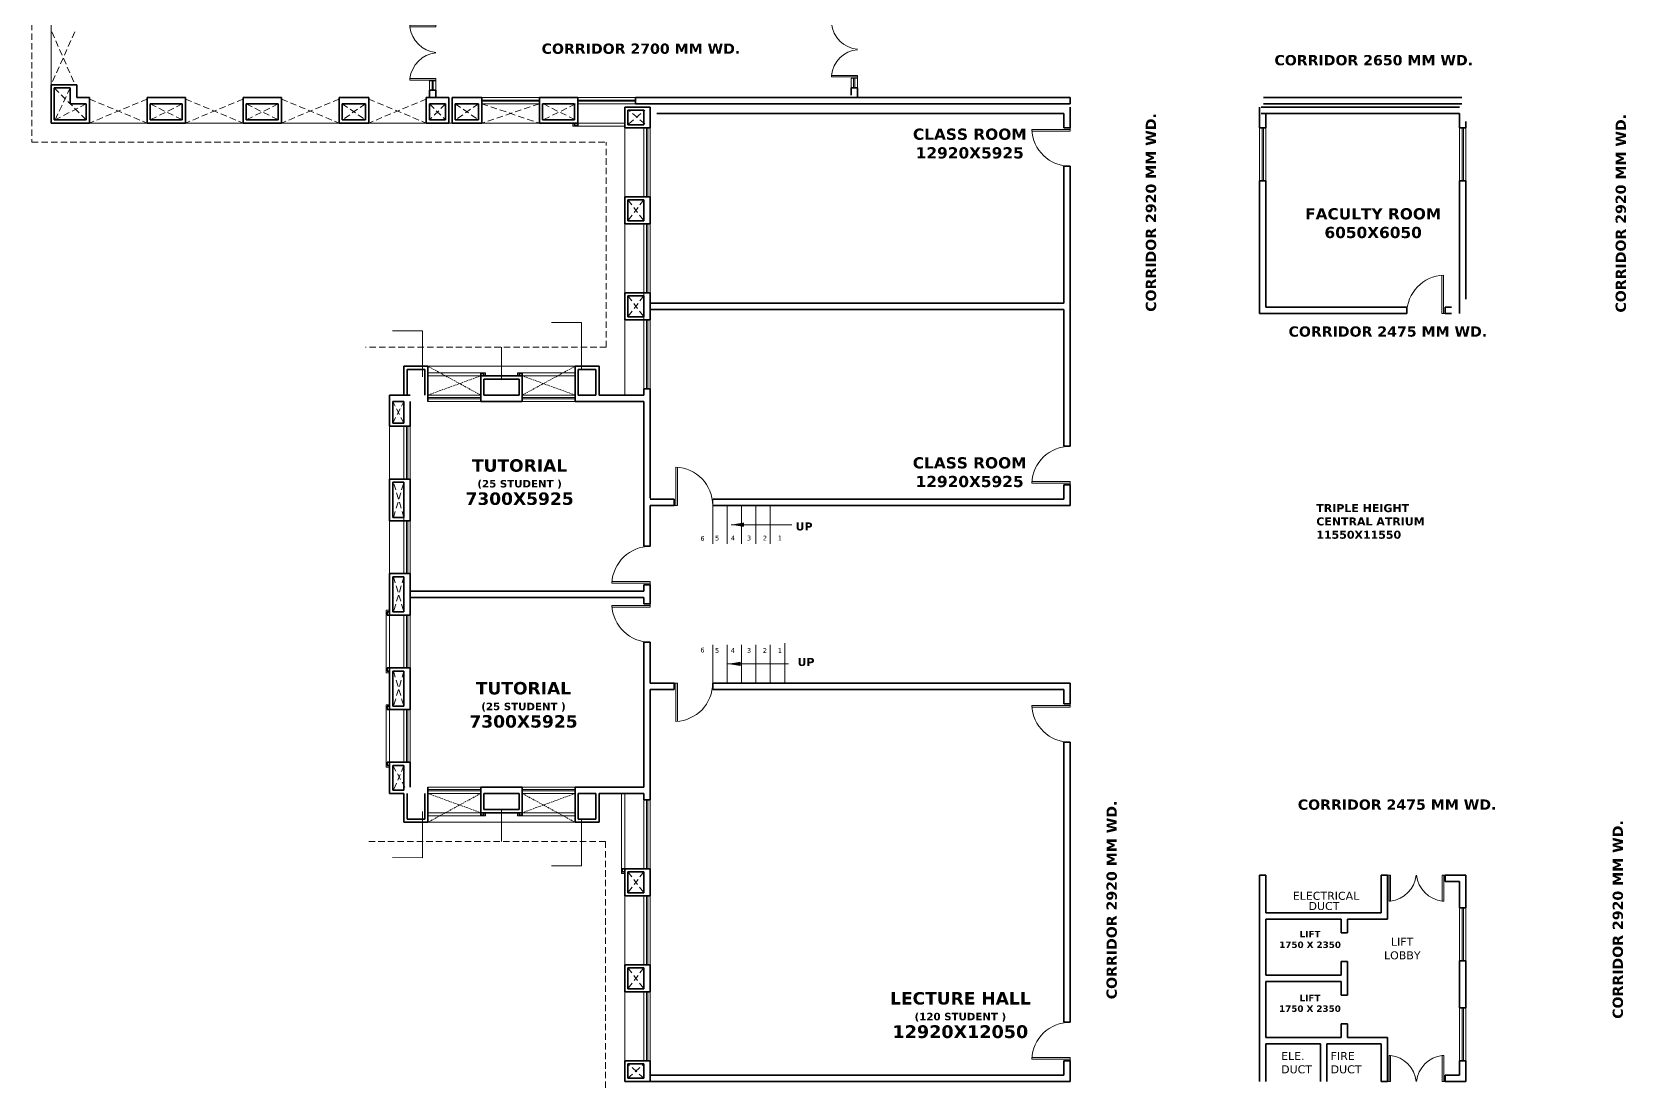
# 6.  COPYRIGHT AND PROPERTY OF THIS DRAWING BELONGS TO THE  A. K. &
# Model space of a CAD drawing. Header units: millimetres. Extents: x -907591 to 4513934, y -12317808 to 1850003.
# Drawn here: x -458014 to -408195, y -5557612 to -5524761 of the extents above; entities that cross this region are included whole.
import ezdxf

# ---------------------------------------------------------------- set-up
doc = ezdxf.new("R2010")
doc.units = ezdxf.units.MM
doc.header["$LTSCALE"] = 2
doc.header["$MEASUREMENT"] = 0
doc.linetypes.add('DASHED2', pattern=[0.375, 0.25, -0.125])
doc.layers.add('AEROW', color=7, linetype='Continuous', lineweight=15, true_color=0x0d0d0d)
doc.layers.add('DOT', color=7, linetype='DASHED2', lineweight=0, true_color=0x89067c)
for name, color, linetype, lineweight in [('DOOR', 27, 'Continuous', 5), ('DUCT', 37, 'Continuous', 35), ('glass', 5, 'Continuous', 15), ('SILL', 74, 'Continuous', 9), ('STAIR', 252, 'Continuous', 9), ('TEXT', 7, 'Continuous', 13), ('WAll', 250, 'Continuous', 35), ('WIN', 5, 'Continuous', 15)]:
    doc.layers.add(name, color=color, linetype=linetype, lineweight=lineweight)
doc.styles.add('250', font='Arial Narrow.ttf', dxfattribs={"width": 0.5, "height": 150})
doc.styles.add('INNER DIM', font='', dxfattribs={"height": 250})
doc.styles.add('style2', font='')
doc.styles.get('INNER DIM').set_extended_font_data('Arial Narrow', bold=True)
doc.styles.get('style2').set_extended_font_data('Verdana')
doc.dimstyles.new('250', dxfattribs={"dimscale": 0, "dimtxt": 150, "dimasz": 50, "dimexe": 50, "dimexo": 50, "dimgap": 50, "dimtad": 1, "dimdec": 0, "dimzin": 0, "dimdsep": 46, "dimtxsty": '250', "dimblk": 'OBLIQUE', "dimcen": 100, "dimdle": 50, "dimclrd": 256, "dimclre": 256, "dimclrt": 256, "dimadec": 0, "dimazin": 2, "dimtfac": 1, "dimtdec": 0, "dimtofl": 0, "dimtmove": 1, "dimatfit": 0, "dimfxl": 50, "dimtolj": 1, "dimtzin": 0, "dimlwd": -1, "dimlwe": -1, "dimarcsym": 1})
doc.dimstyles.new('external final', dxfattribs={"dimscale": 0, "dimtxt": 250, "dimasz": 100, "dimexe": 50, "dimexo": 50, "dimgap": 50, "dimtad": 0, "dimdec": 0, "dimzin": 0, "dimdsep": 46, "dimtxsty": 'INNER DIM', "dimblk": 'ARCHTICK', "dimcen": 100, "dimdle": 50, "dimclrd": 256, "dimclre": 256, "dimclrt": 256, "dimadec": 0, "dimazin": 0, "dimtfac": 1, "dimtdec": 0, "dimtix": 1, "dimtmove": 1, "dimatfit": 3, "dimfxl": 50, "dimfxlon": 1, "dimtolj": 1, "dimtzin": 0, "dimlwd": -1, "dimlwe": -1, "dimarcsym": 1})

# ---------------------------------------------------------------- blocks, each defined once
blk = doc.blocks.new('A$C378B1DF0')
at = {"layer": 'DOOR', "ltscale": 0.1}
for p, q in [((1100, 0), (1100, 1196)), ((1150, 0), (1150, 1199)), ((1200, 0), (1100, 0))]:
    blk.add_line(p, q, dxfattribs=at)
blk.add_arc((1200, 0), 1200, 92.388, 180, dxfattribs=at)
blk = doc.blocks.new('_Oblique')
at = {"color": 0, "linetype": 'ByBlock', "lineweight": -2}
blk.add_line((-0.5, -0.5), (0.5, 0.5), dxfattribs=at)
blk = doc.blocks.new('1000 DOOR R')
at = {"layer": 'DOOR', "color": 252, "ltscale": 200}
for p, q in [((-900, -900), (0, -900)), ((-900, -900), (-900, -950)), ((-900, -950), (0, -950)), ((0, -1000), (0, -900))]:
    blk.add_line(p, q, dxfattribs=at)
blk.add_arc((96, -1003), 1001, 95.4612, 174.0988, dxfattribs=at)
blk = doc.blocks.new('A$C44E84F5B')
at = {"layer": 'SILL', "ltscale": 0.1, "extrusion": (0, 0, -1), "xscale": -0.8999999999990947, "yscale": 0.8999999999990947, "zscale": -0.900000000403865, "rotation": 180}
blk.add_blockref('1000 DOOR R', (0, 900), dxfattribs=at)
at = {"layer": 'SILL', "ltscale": 0.1, "extrusion": (0, 0, -1), "xscale": 0.8999999999990947, "yscale": 0.8999999999990947, "zscale": -0.900000000403865}
blk.add_blockref('1000 DOOR R', (0, 900), dxfattribs=at)
blk = doc.blocks.new('_ArchTick')
at = {"color": 0, "linetype": 'ByBlock', "const_width": 0.15}
blk.add_lwpolyline([(-0.5, -0.5), (0.5, 0.5)], dxfattribs=at)

msp = doc.modelspace()

# ---------------------------------------------------------------- linework, layer by layer
at = {"layer": 'DOT', "ltscale": 400}
for p, q in [((-458014, -5513409), (-458014, -5528211)), ((-456670, -5524761), (-457414, -5526411)), ((-457389, -5524761), (-456664, -5526411)), ((-457314, -5526511), (-456314, -5527511)), ((-456814, -5526511), (-457289, -5527511)), ((-454414, -5526861), (-456214, -5527611)), ((-456214, -5526861), (-454414, -5527611)), ((-451414, -5526861), (-453214, -5527611)), ((-453214, -5526861), (-451414, -5527611)), ((-448414, -5526861), (-450214, -5527611)), ((-450214, -5526861), (-448414, -5527611)), ((-445689, -5526861), (-447489, -5527611)), ((-447489, -5526861), (-445689, -5527611)), ((-456314, -5527011), (-457289, -5527511)), ((-454314, -5527011), (-453314, -5527511)), ((-453314, -5527011), (-454314, -5527511)), ((-451314, -5527011), (-450314, -5527511)), ((-450314, -5527011), (-451314, -5527511)), ((-448314, -5527011), (-447589, -5527511)), ((-447589, -5527011), (-448314, -5527511)), ((-445589, -5527011), (-445089, -5527511)), ((-445089, -5527011), (-445589, -5527511)), ((-444783, -5527011), (-444056, -5527511)), ((-444056, -5527011), (-444783, -5527511)), ((-442156, -5527011), (-443956, -5527611)), ((-443956, -5527011), (-442156, -5527611)), ((-441031, -5527011), (-442031, -5527511)), ((-442031, -5527011), (-441031, -5527511)), ((-439364, -5527636), (-438864, -5527211)), ((-438864, -5527636), (-439364, -5527211)), ((-458014, -5528211), (-440064, -5528211)), ((-440064, -5534611), (-440064, -5528211)), ((-438889, -5530011), (-439389, -5530661)), ((-439389, -5530011), (-438889, -5530661)), ((-438889, -5533011), (-439389, -5533661)), ((-439389, -5533011), (-438889, -5533661)), ((-440064, -5534611), (-447589, -5534611)), ((-446739, -5536986), (-446389, -5536311)), ((-446389, -5536986), (-446739, -5536311)), ((-446714, -5539936), (-446389, -5538836)), ((-446389, -5539936), (-446714, -5538836)), ((-446389, -5538936), (-446389, -5540136)), ((-446714, -5541786), (-446389, -5542886)), ((-446389, -5541786), (-446714, -5542886)), ((-446714, -5544736), (-446389, -5545836)), ((-446389, -5544736), (-446714, -5545836)), ((-446739, -5547686), (-446364, -5548361)), ((-446389, -5547686), (-446714, -5548461)), ((-440089, -5550061), (-447589, -5550061)), ((-440089, -5550061), (-440089, -5563011)), ((-439389, -5551011), (-438889, -5551661)), ((-438889, -5551011), (-439389, -5551661)), ((-439389, -5554011), (-438889, -5554661)), ((-438889, -5554011), (-439389, -5554661)), ((-438889, -5557461), (-439389, -5557011)), ((-439389, -5557461), (-438889, -5557011))]:
    msp.add_line(p, q, dxfattribs=at)
at = {"layer": 'DOT', "linetype": 'Continuous', "ltscale": 400}
for p, q in [((-457414, -5527611), (-439489, -5527611)), ((-439489, -5527761), (-439489, -5536111)), ((-441038, -5535211), (-445638, -5535211)), ((-441038, -5535511), (-445638, -5535511)), ((-439489, -5548561), (-439489, -5550911)), ((-441038, -5549161), (-445638, -5549161)), ((-441038, -5549461), (-445638, -5549461)), ((-439489, -5551761), (-439489, -5553911)), ((-439489, -5554761), (-439489, -5556911))]:
    msp.add_line(p, q, dxfattribs=at)
at = {"layer": 'DOT', "ltscale": 100}
for p, q in [((-443988, -5536111), (-445638, -5535211)), ((-442688, -5536111), (-441038, -5535211)), ((-445638, -5536111), (-443988, -5535511)), ((-441038, -5536111), (-442688, -5535511)), ((-443988, -5548561), (-445638, -5549461)), ((-445638, -5548561), (-443988, -5549161)), ((-441038, -5548561), (-442688, -5549161)), ((-442688, -5548561), (-441038, -5549461))]:
    msp.add_line(p, q, dxfattribs=at)
at = {"layer": 'DUCT', "ltscale": 100}
for p, q in [((-456614, -5526411), (-457414, -5526411)), ((-457414, -5527611), (-457414, -5526411)), ((-456814, -5526511), (-457314, -5526511)), ((-457314, -5526511), (-457314, -5527511)), ((-456814, -5526511), (-456814, -5527011)), ((-456614, -5526811), (-456614, -5526411)), ((-456614, -5526811), (-456214, -5526811)), ((-456214, -5526811), (-456614, -5526811)), ((-456214, -5527611), (-456214, -5526811)), ((-453214, -5526811), (-454414, -5526811)), ((-454414, -5526811), (-454414, -5527611)), ((-453214, -5526811), (-453214, -5527611)), ((-451414, -5526811), (-451414, -5527611)), ((-451394, -5526811), (-451414, -5526811)), ((-450214, -5526811), (-451394, -5526811)), ((-450214, -5526811), (-450214, -5527611)), ((-447489, -5526811), (-448414, -5526811)), ((-448414, -5526811), (-448414, -5527611)), ((-447489, -5526811), (-447489, -5527611)), ((-445689, -5526811), (-445689, -5527611)), ((-444989, -5526811), (-445689, -5526811)), ((-445689, -5526811), (-445689, -5527011)), ((-444989, -5526811), (-444989, -5527611)), ((-444214, -5526811), (-444881, -5526811)), ((-444881, -5526811), (-444881, -5527611)), ((-444814, -5526811), (-443956, -5526811)), ((-443956, -5526811), (-443956, -5527611)), ((-442156, -5526811), (-440956, -5526811)), ((-442156, -5527611), (-442156, -5526811)), ((-440956, -5526811), (-440956, -5527611)), ((-439156, -5526811), (-439156, -5527011)), ((-439156, -5526811), (-438678, -5526811)), ((-456814, -5527011), (-456314, -5527011)), ((-456314, -5527011), (-456314, -5527511)), ((-453314, -5527011), (-454314, -5527011)), ((-454314, -5527011), (-454314, -5527511)), ((-453314, -5527011), (-453314, -5527511)), ((-450314, -5527011), (-451314, -5527011)), ((-451314, -5527011), (-451314, -5527511)), ((-450314, -5527011), (-450314, -5527511)), ((-447589, -5527011), (-448314, -5527011)), ((-448314, -5527011), (-448314, -5527511)), ((-447589, -5527011), (-447589, -5527511)), ((-445589, -5527011), (-445589, -5527511)), ((-445589, -5527011), (-445089, -5527011)), ((-445089, -5527511), (-445089, -5527011)), ((-444056, -5527011), (-444783, -5527011)), ((-444783, -5527511), (-444783, -5527011)), ((-444056, -5527011), (-444056, -5527511)), ((-441056, -5527011), (-442056, -5527011)), ((-442056, -5527011), (-442056, -5527511)), ((-441056, -5527011), (-441056, -5527511)), ((-439489, -5527111), (-439489, -5527761)), ((-438689, -5527111), (-439489, -5527111)), ((-439389, -5527211), (-439389, -5527661)), ((-438889, -5527211), (-439389, -5527211)), ((-439156, -5527011), (-438678, -5527011)), ((-438889, -5527211), (-438889, -5527661)), ((-438689, -5527761), (-438689, -5527111)), ((-456214, -5527611), (-457414, -5527611)), ((-456214, -5527611), (-457414, -5527611)), ((-456314, -5527511), (-457314, -5527511)), ((-453214, -5527611), (-454414, -5527611)), ((-453314, -5527511), (-454314, -5527511)), ((-450214, -5527611), (-451414, -5527611)), ((-450314, -5527511), (-451314, -5527511)), ((-447489, -5527611), (-448414, -5527611)), ((-447589, -5527511), (-448314, -5527511)), ((-444989, -5527611), (-445689, -5527611)), ((-445089, -5527511), (-445589, -5527511)), ((-443956, -5527611), (-444881, -5527611)), ((-444783, -5527511), (-444056, -5527511)), ((-440956, -5527611), (-442156, -5527611)), ((-441056, -5527511), (-442056, -5527511)), ((-441057, -5527686), (-441057, -5527611)), ((-440957, -5527686), (-441057, -5527686)), ((-440957, -5527611), (-440957, -5527686)), ((-439489, -5527761), (-438689, -5527761)), ((-438889, -5527661), (-439389, -5527661)), ((-439489, -5530761), (-439489, -5529911)), ((-438889, -5529911), (-439489, -5529911)), ((-439389, -5530661), (-439389, -5530011)), ((-438889, -5530011), (-439389, -5530011)), ((-438689, -5529911), (-438889, -5529911)), ((-438889, -5530661), (-438889, -5530011)), ((-438689, -5530761), (-438689, -5529911)), ((-438689, -5530761), (-439489, -5530761)), ((-438889, -5530661), (-439389, -5530661)), ((-438689, -5530761), (-438889, -5530761)), ((-439489, -5532911), (-439489, -5533761)), ((-438689, -5532911), (-439489, -5532911)), ((-439389, -5533011), (-439389, -5533661)), ((-438889, -5533011), (-439389, -5533011)), ((-438689, -5532911), (-438889, -5532911)), ((-438889, -5533011), (-438889, -5533661)), ((-438689, -5533761), (-438689, -5532911)), ((-438889, -5533761), (-439489, -5533761)), ((-438889, -5533661), (-439389, -5533661)), ((-438689, -5533761), (-438889, -5533761)), ((-446388, -5536111), (-446388, -5535211)), ((-445638, -5535211), (-446388, -5535211)), ((-446288, -5536111), (-446288, -5535311)), ((-445738, -5535311), (-446288, -5535311)), ((-445738, -5536111), (-445738, -5535311)), ((-445638, -5535211), (-445638, -5536311)), ((-440288, -5535211), (-441038, -5535211)), ((-441038, -5536111), (-441038, -5535211)), ((-440388, -5535311), (-440938, -5535311)), ((-440938, -5536111), (-440938, -5535311)), ((-440388, -5536111), (-440388, -5535311)), ((-440288, -5535211), (-440288, -5536111)), ((-443888, -5535436), (-443988, -5535436)), ((-443988, -5535436), (-443988, -5535511)), ((-443888, -5535511), (-443888, -5535436)), ((-442788, -5535511), (-442788, -5535436)), ((-442788, -5535436), (-442688, -5535436)), ((-442688, -5535436), (-442688, -5535511)), ((-446839, -5536111), (-446189, -5536111)), ((-446839, -5536111), (-446839, -5537086)), ((-446739, -5536311), (-446389, -5536311)), ((-446739, -5536311), (-446739, -5536986)), ((-446389, -5536311), (-446389, -5536986)), ((-446189, -5536311), (-446189, -5537086)), ((-446189, -5536311), (-446189, -5537061)), ((-443988, -5536311), (-443988, -5536111)), ((-442688, -5536311), (-443988, -5536311)), ((-442788, -5536111), (-443888, -5536111)), ((-442688, -5536311), (-442688, -5536111)), ((-441038, -5536311), (-441038, -5536111)), ((-438889, -5536311), (-441038, -5536311)), ((-440388, -5536111), (-440938, -5536111)), ((-440388, -5536111), (-440938, -5536111)), ((-438689, -5535911), (-438889, -5535911)), ((-438889, -5535911), (-438889, -5536111)), ((-438689, -5535911), (-438889, -5535911)), ((-438689, -5535911), (-438689, -5536311)), ((-446839, -5537086), (-446189, -5537086)), ((-446739, -5536986), (-446389, -5536986)), ((-446839, -5540036), (-446839, -5538736)), ((-446839, -5538736), (-446389, -5538736)), ((-446389, -5538836), (-446739, -5538836)), ((-446739, -5538836), (-446739, -5539936)), ((-446389, -5538736), (-446189, -5538736)), ((-446389, -5539936), (-446389, -5538836)), ((-446189, -5540036), (-446189, -5538736)), ((-446389, -5540036), (-446839, -5540036)), ((-446739, -5539936), (-446389, -5539936)), ((-446389, -5540036), (-446189, -5540036)), ((-446839, -5542986), (-446839, -5541686)), ((-446839, -5541686), (-446389, -5541686)), ((-446389, -5541786), (-446739, -5541786)), ((-446739, -5541786), (-446739, -5542886)), ((-446389, -5541686), (-446189, -5541686)), ((-446389, -5542886), (-446389, -5541786)), ((-446189, -5542986), (-446189, -5541686)), ((-446915, -5542986), (-446915, -5542886)), ((-446915, -5542886), (-446840, -5542886)), ((-446840, -5542986), (-446915, -5542986)), ((-446389, -5542986), (-446839, -5542986)), ((-446739, -5542886), (-446389, -5542886)), ((-446389, -5542986), (-446189, -5542986)), ((-446915, -5544736), (-446915, -5544636)), ((-446915, -5544636), (-446840, -5544636)), ((-446840, -5544736), (-446915, -5544736)), ((-446839, -5545936), (-446839, -5544636)), ((-446839, -5544636), (-446389, -5544636)), ((-446389, -5544736), (-446739, -5544736)), ((-446739, -5544736), (-446739, -5545836)), ((-446389, -5544636), (-446189, -5544636)), ((-446389, -5544736), (-446389, -5545836)), ((-446189, -5544636), (-446189, -5545936)), ((-446915, -5545936), (-446915, -5545836)), ((-446915, -5545836), (-446840, -5545836)), ((-446840, -5545936), (-446915, -5545936)), ((-446389, -5545936), (-446839, -5545936)), ((-446739, -5545836), (-446389, -5545836)), ((-446389, -5545936), (-446189, -5545936)), ((-446915, -5547686), (-446915, -5547586)), ((-446915, -5547586), (-446840, -5547586)), ((-446840, -5547686), (-446915, -5547686)), ((-446189, -5547586), (-446839, -5547586)), ((-446839, -5547586), (-446839, -5548561)), ((-446389, -5547686), (-446739, -5547686)), ((-446739, -5547686), (-446739, -5548461)), ((-446389, -5547686), (-446389, -5548461)), ((-446189, -5547586), (-446189, -5548361)), ((-446189, -5547611), (-446189, -5548361)), ((-446839, -5548561), (-446389, -5548561)), ((-446389, -5548461), (-446739, -5548461)), ((-446388, -5548561), (-446388, -5549461)), ((-446288, -5548561), (-446288, -5549361)), ((-445738, -5548561), (-445738, -5549361)), ((-445638, -5549461), (-445638, -5548361)), ((-442688, -5548361), (-443988, -5548361)), ((-443988, -5548361), (-443988, -5548561)), ((-442788, -5548561), (-443888, -5548561)), ((-442688, -5548361), (-442688, -5548561)), ((-441038, -5548361), (-441038, -5548561)), ((-438889, -5548366), (-441038, -5548366)), ((-441038, -5548561), (-441038, -5549461)), ((-440388, -5548561), (-440938, -5548561)), ((-440388, -5548561), (-440938, -5548561)), ((-440938, -5548561), (-440938, -5549361)), ((-440388, -5548561), (-440388, -5549361)), ((-440288, -5549461), (-440288, -5548561)), ((-438889, -5548761), (-438889, -5548561)), ((-438689, -5548761), (-438889, -5548761)), ((-438689, -5548761), (-438689, -5548361)), ((-443988, -5549236), (-443988, -5549161)), ((-443888, -5549236), (-443988, -5549236)), ((-443888, -5549161), (-443888, -5549236)), ((-442788, -5549161), (-442788, -5549236)), ((-442788, -5549236), (-442688, -5549236)), ((-442688, -5549236), (-442688, -5549161)), ((-445638, -5549461), (-446388, -5549461)), ((-445738, -5549361), (-446288, -5549361)), ((-440288, -5549461), (-441038, -5549461)), ((-440388, -5549361), (-440938, -5549361)), ((-439489, -5550911), (-439564, -5550911)), ((-439564, -5550911), (-439564, -5551011)), ((-439564, -5551011), (-439489, -5551011)), ((-439489, -5551761), (-439489, -5550911)), ((-438889, -5550911), (-439489, -5550911)), ((-439389, -5551661), (-439389, -5551011)), ((-438889, -5551011), (-439389, -5551011)), ((-438689, -5550911), (-438889, -5550911)), ((-438889, -5551661), (-438889, -5551011)), ((-438689, -5550911), (-438689, -5551761)), ((-438689, -5551761), (-439489, -5551761)), ((-438889, -5551661), (-439389, -5551661)), ((-438689, -5551761), (-438889, -5551761)), ((-439489, -5553911), (-439489, -5554761)), ((-438689, -5553911), (-439489, -5553911)), ((-439389, -5554011), (-439389, -5554661)), ((-438889, -5554011), (-439389, -5554011)), ((-438689, -5553911), (-438889, -5553911)), ((-438889, -5554011), (-438889, -5554661)), ((-438689, -5553911), (-438689, -5554761)), ((-438889, -5554761), (-439489, -5554761)), ((-438889, -5554661), (-439389, -5554661)), ((-438689, -5554761), (-438889, -5554761)), ((-439489, -5557561), (-439489, -5556911)), ((-439489, -5556911), (-438689, -5556911)), ((-439389, -5557461), (-439389, -5557011)), ((-438889, -5557011), (-439389, -5557011)), ((-438889, -5557461), (-438889, -5557011)), ((-438689, -5556911), (-438689, -5557561)), ((-438689, -5557361), (-438689, -5556961)), ((-438689, -5557561), (-439489, -5557561)), ((-438889, -5557461), (-439389, -5557461))]:
    msp.add_line(p, q, dxfattribs=at)
at = {"layer": 'glass', "ltscale": 100}
for p, q in [((-445509, -5526286), (-445509, -5526586)), ((-445469, -5526286), (-445469, -5526586)), ((-432335, -5526211), (-432335, -5526511)), ((-432295, -5526211), (-432295, -5526511)), ((-443956, -5526891), (-442156, -5526891)), ((-443956, -5526931), (-442156, -5526931)), ((-440956, -5526891), (-439156, -5526891)), ((-440956, -5526931), (-439156, -5526931)), ((-438809, -5529911), (-438809, -5527761)), ((-438769, -5529911), (-438769, -5527761)), ((-419569, -5529411), (-419569, -5527761)), ((-419529, -5529411), (-419529, -5527761)), ((-413319, -5529411), (-413319, -5527761)), ((-413279, -5529411), (-413279, -5527761)), ((-438809, -5532911), (-438809, -5530761)), ((-438769, -5532911), (-438769, -5530761)), ((-438809, -5533761), (-438809, -5535911)), ((-438769, -5533761), (-438769, -5535911)), ((-445638, -5536191), (-443988, -5536191)), ((-445638, -5536231), (-443988, -5536231)), ((-442688, -5536191), (-441038, -5536191)), ((-442688, -5536231), (-441038, -5536231)), ((-446309, -5540036), (-446309, -5541686)), ((-446269, -5540036), (-446269, -5541686)), ((-446309, -5542986), (-446309, -5544636)), ((-446269, -5542986), (-446269, -5544636)), ((-445638, -5548441), (-443988, -5548441)), ((-445638, -5548481), (-443988, -5548481)), ((-442688, -5548441), (-441038, -5548441)), ((-442688, -5548481), (-441038, -5548481)), ((-438809, -5550911), (-438809, -5548761)), ((-438769, -5550911), (-438769, -5548761)), ((-438809, -5551761), (-438809, -5553911)), ((-438769, -5551761), (-438769, -5553911)), ((-413319, -5552136), (-413319, -5553786)), ((-413279, -5552136), (-413279, -5553786)), ((-438809, -5556911), (-438809, -5554761)), ((-438769, -5556911), (-438769, -5554761)), ((-413319, -5555261), (-413319, -5556911)), ((-413279, -5555261), (-413279, -5556911))]:
    msp.add_line(p, q, dxfattribs=at)
at = {"layer": 'SILL', "ltscale": 100}
for p, q in [((-457414, -5515136), (-457414, -5526411)), ((-445589, -5526286), (-445589, -5526586)), ((-445389, -5526286), (-445589, -5526286)), ((-445389, -5526286), (-445389, -5526586)), ((-432215, -5526211), (-432415, -5526211)), ((-432415, -5526511), (-432415, -5526211)), ((-432215, -5526211), (-432215, -5526511)), ((-443956, -5526811), (-442156, -5526811)), ((-440956, -5526811), (-439156, -5526811)), ((-443956, -5527011), (-442156, -5527011)), ((-440956, -5527011), (-439156, -5527011)), ((-441107, -5527711), (-441107, -5527611)), ((-441107, -5527711), (-439490, -5527711)), ((-438889, -5529911), (-438889, -5527761)), ((-438689, -5529911), (-438689, -5527761)), ((-419649, -5529411), (-419649, -5527761)), ((-419449, -5529411), (-419449, -5527761)), ((-413399, -5529411), (-413399, -5527761)), ((-413199, -5529411), (-413199, -5527761)), ((-438889, -5533111), (-438889, -5530761)), ((-438889, -5532911), (-438889, -5530761)), ((-438689, -5532811), (-438689, -5530661)), ((-438689, -5533111), (-438689, -5530761)), ((-438889, -5533561), (-438889, -5535911)), ((-438889, -5533761), (-438889, -5535911)), ((-438689, -5533561), (-438689, -5535911)), ((-438689, -5533861), (-438689, -5535911)), ((-445638, -5535411), (-443838, -5535411)), ((-443838, -5535411), (-443838, -5535511)), ((-441038, -5535411), (-442838, -5535411)), ((-442838, -5535411), (-442838, -5535511)), ((-443988, -5536111), (-445638, -5536111)), ((-445638, -5536311), (-443988, -5536311)), ((-441038, -5536111), (-442688, -5536111)), ((-442688, -5536311), (-441038, -5536311)), ((-446839, -5537086), (-446839, -5538736)), ((-446389, -5537086), (-446389, -5538736)), ((-446189, -5537086), (-446189, -5538736)), ((-446839, -5540036), (-446839, -5541686)), ((-446389, -5541686), (-446389, -5540036)), ((-446189, -5541686), (-446189, -5540036)), ((-446940, -5542836), (-446940, -5544786)), ((-446940, -5542836), (-446840, -5542836)), ((-446839, -5542986), (-446839, -5544636)), ((-446839, -5544636), (-446839, -5542986)), ((-446389, -5544636), (-446389, -5542986)), ((-446189, -5544636), (-446189, -5542986)), ((-446940, -5544786), (-446840, -5544786)), ((-446940, -5545786), (-446940, -5547736)), ((-446940, -5545786), (-446840, -5545786)), ((-446840, -5547586), (-446840, -5545936)), ((-446839, -5545936), (-446839, -5547586)), ((-446389, -5547586), (-446389, -5545936)), ((-446189, -5547586), (-446189, -5545936)), ((-446940, -5547736), (-446840, -5547736)), ((-445638, -5548361), (-443988, -5548361)), ((-443988, -5548561), (-445638, -5548561)), ((-442688, -5548361), (-441038, -5548361)), ((-441038, -5548561), (-442688, -5548561)), ((-439589, -5551061), (-439589, -5548561)), ((-438889, -5550911), (-438889, -5548761)), ((-438689, -5550911), (-438689, -5548761)), ((-445638, -5549261), (-443838, -5549261)), ((-443838, -5549261), (-443838, -5549161)), ((-442838, -5549261), (-442838, -5549161)), ((-441038, -5549261), (-442838, -5549261)), ((-439589, -5551061), (-439489, -5551061)), ((-438889, -5551761), (-438889, -5553911)), ((-438889, -5551761), (-438889, -5553911)), ((-438689, -5551561), (-438689, -5553911)), ((-438689, -5551861), (-438689, -5554011)), ((-413399, -5553786), (-413399, -5552136)), ((-413199, -5552136), (-413199, -5553786)), ((-438889, -5556911), (-438889, -5554761)), ((-438689, -5556911), (-438689, -5554761)), ((-413399, -5556911), (-413399, -5555261)), ((-413199, -5555261), (-413199, -5556911))]:
    msp.add_line(p, q, dxfattribs=at)
at = {"layer": 'STAIR', "ltscale": 100}
for p, q in [((-436739, -5540761), (-436739, -5539361)), ((-436289, -5539561), (-436289, -5540761)), ((-435839, -5539561), (-435839, -5540761)), ((-435389, -5539561), (-435389, -5540761)), ((-434939, -5539561), (-434939, -5540761)), ((-436739, -5545111), (-436739, -5543911)), ((-436289, -5545111), (-436289, -5543911)), ((-435839, -5545111), (-435839, -5543911)), ((-435389, -5545111), (-435389, -5543911)), ((-434939, -5545111), (-434939, -5543911)), ((-434489, -5545111), (-434489, -5543861))]:
    msp.add_line(p, q, dxfattribs=at)
at = {"layer": 'WAll', "ltscale": 100}
for p, q in [((-445389, -5526586), (-445589, -5526586)), ((-445589, -5526586), (-445589, -5526811)), ((-445389, -5526586), (-445389, -5526811)), ((-438814, -5526811), (-432214, -5526811)), ((-432214, -5526811), (-438639, -5526811)), ((-432215, -5526511), (-432415, -5526511)), ((-432415, -5526734), (-432415, -5526511)), ((-432215, -5526811), (-432215, -5526511)), ((-432215, -5526811), (-425569, -5526811)), ((-425569, -5527011), (-425569, -5526811)), ((-419524, -5526811), (-413324, -5526811)), ((-425569, -5527011), (-438814, -5527011)), ((-425769, -5527311), (-438489, -5527311)), ((-425769, -5527311), (-425769, -5527761)), ((-425569, -5527111), (-425569, -5527761)), ((-419649, -5527761), (-419649, -5527111)), ((-419600, -5527111), (-413400, -5527111)), ((-419600, -5527311), (-413400, -5527311)), ((-419524, -5527011), (-413324, -5527011)), ((-419449, -5527761), (-419449, -5527311)), ((-413399, -5527761), (-413399, -5527311)), ((-425569, -5527761), (-425769, -5527761)), ((-419649, -5527761), (-419449, -5527761)), ((-413199, -5527761), (-413399, -5527761)), ((-413199, -5527761), (-413199, -5527561)), ((-425769, -5528961), (-425769, -5533236)), ((-425569, -5528961), (-425769, -5528961)), ((-425569, -5528961), (-425569, -5537711)), ((-419649, -5533561), (-419649, -5529411)), ((-419649, -5529411), (-419449, -5529411)), ((-419449, -5533361), (-419449, -5529411)), ((-413399, -5533561), (-413399, -5529411)), ((-413199, -5529411), (-413399, -5529411)), ((-413199, -5529411), (-413199, -5533111)), ((-425769, -5533236), (-438689, -5533236)), ((-425769, -5533436), (-438689, -5533436)), ((-425769, -5533436), (-425769, -5537711)), ((-415049, -5533561), (-419649, -5533561)), ((-419324, -5533561), (-419524, -5533561)), ((-415049, -5533361), (-419449, -5533361)), ((-415049, -5533561), (-415049, -5533361)), ((-413849, -5533561), (-413849, -5533361)), ((-413649, -5533361), (-413849, -5533361)), ((-413649, -5533561), (-413849, -5533561)), ((-443988, -5536111), (-443988, -5535511)), ((-443988, -5535511), (-442688, -5535511)), ((-443888, -5536111), (-443888, -5535611)), ((-443888, -5535611), (-442788, -5535611)), ((-442788, -5536111), (-442788, -5535611)), ((-442688, -5536111), (-442688, -5535511)), ((-438889, -5536111), (-440288, -5536111)), ((-438889, -5536311), (-438889, -5540836)), ((-438689, -5539336), (-438689, -5536311)), ((-425569, -5537711), (-425769, -5537711)), ((-425769, -5538911), (-425769, -5539361)), ((-425569, -5538911), (-425769, -5538911)), ((-425569, -5538911), (-425569, -5539561)), ((-437939, -5539361), (-438689, -5539361)), ((-438689, -5539561), (-438689, -5540836)), ((-437939, -5539561), (-438689, -5539561)), ((-437939, -5539561), (-437939, -5539361)), ((-425769, -5539361), (-436739, -5539361)), ((-425569, -5539561), (-436739, -5539561)), ((-438689, -5540836), (-438889, -5540836)), ((-438889, -5542236), (-446189, -5542236)), ((-438889, -5542036), (-438889, -5542236)), ((-438689, -5542036), (-438889, -5542036)), ((-438689, -5542036), (-438689, -5542636)), ((-438889, -5542436), (-446189, -5542436)), ((-438889, -5542436), (-438889, -5542636)), ((-438689, -5542636), (-438889, -5542636)), ((-438889, -5543836), (-438889, -5548366)), ((-438689, -5543836), (-438889, -5543836)), ((-438689, -5543836), (-438689, -5545111)), ((-437939, -5545111), (-438689, -5545111)), ((-437939, -5545311), (-438689, -5545311)), ((-438689, -5545311), (-438689, -5548361)), ((-437939, -5545111), (-437939, -5545311)), ((-425569, -5545111), (-436739, -5545111)), ((-436739, -5545311), (-436739, -5545111)), ((-425769, -5545311), (-436739, -5545311)), ((-425769, -5545761), (-425769, -5545311)), ((-425569, -5545761), (-425569, -5545111)), ((-425569, -5545761), (-425769, -5545761)), ((-425769, -5555711), (-425769, -5546961)), ((-425569, -5546961), (-425769, -5546961)), ((-425569, -5555711), (-425569, -5546961)), ((-443988, -5548561), (-443988, -5549161)), ((-443888, -5548561), (-443888, -5549061)), ((-442788, -5548561), (-442788, -5549061)), ((-442688, -5548561), (-442688, -5549161)), ((-438889, -5548561), (-440288, -5548561)), ((-443988, -5549161), (-442688, -5549161)), ((-443888, -5549061), (-442788, -5549061)), ((-419649, -5551111), (-419524, -5551111)), ((-419649, -5551111), (-419649, -5557561)), ((-419449, -5551111), (-419524, -5551111)), ((-419449, -5551111), (-419449, -5552286)), ((-415849, -5551111), (-415849, -5552286)), ((-415849, -5551111), (-415649, -5551111)), ((-415649, -5551111), (-415649, -5552486)), ((-413199, -5551111), (-413849, -5551111)), ((-413849, -5551111), (-413849, -5551311)), ((-413199, -5551111), (-413199, -5552136)), ((-413849, -5551311), (-413399, -5551311)), ((-413399, -5552136), (-413399, -5551311)), ((-419449, -5552286), (-415849, -5552286)), ((-413199, -5552136), (-413399, -5552136)), ((-419449, -5552486), (-419449, -5554236)), ((-419449, -5552486), (-417099, -5552486)), ((-417099, -5552911), (-417099, -5552486)), ((-416899, -5552486), (-415649, -5552486)), ((-416899, -5552911), (-416899, -5552486)), ((-417099, -5552911), (-416899, -5552911)), ((-419449, -5554236), (-417099, -5554236)), ((-417099, -5554236), (-417099, -5553811)), ((-417099, -5553811), (-416899, -5553811)), ((-416899, -5554861), (-416899, -5553811)), ((-413399, -5555261), (-413399, -5553786)), ((-413399, -5553786), (-413199, -5553786)), ((-413199, -5553786), (-413199, -5555261)), ((-419449, -5554436), (-419449, -5556186)), ((-419449, -5554436), (-417099, -5554436)), ((-417099, -5554861), (-417099, -5554436)), ((-417099, -5554861), (-416899, -5554861)), ((-413199, -5555261), (-413399, -5555261)), ((-425569, -5555711), (-425769, -5555711)), ((-417099, -5556186), (-417099, -5555761)), ((-417099, -5555761), (-416899, -5555761)), ((-416899, -5556186), (-416899, -5555761)), ((-419449, -5556186), (-417099, -5556186)), ((-416899, -5556186), (-415649, -5556186)), ((-415649, -5557561), (-415649, -5556186)), ((-419449, -5556386), (-419449, -5557561)), ((-419449, -5556386), (-417749, -5556386)), ((-417749, -5556386), (-417749, -5557561)), ((-417549, -5556386), (-415849, -5556386)), ((-417549, -5556386), (-417549, -5557561)), ((-415849, -5557561), (-415849, -5556386)), ((-425769, -5557361), (-425769, -5556911)), ((-425569, -5556911), (-425769, -5556911)), ((-425569, -5557561), (-425569, -5556911)), ((-413399, -5557361), (-413399, -5556911)), ((-413399, -5556911), (-413199, -5556911)), ((-413199, -5556911), (-413199, -5557561)), ((-425569, -5557561), (-438889, -5557561)), ((-425769, -5557361), (-438689, -5557361)), ((-415849, -5557561), (-415649, -5557561)), ((-413849, -5557361), (-413399, -5557361)), ((-413849, -5557561), (-413849, -5557361)), ((-413199, -5557561), (-413849, -5557561))]:
    msp.add_line(p, q, dxfattribs=at)
at = {"layer": 'WIN', "ltscale": 100}
for p, q in [((-446309, -5537086), (-446309, -5538736)), ((-446269, -5537086), (-446269, -5538736)), ((-446309, -5545936), (-446309, -5547586)), ((-446269, -5545936), (-446269, -5547586))]:
    msp.add_line(p, q, dxfattribs=at)

# ---------------------------------------------------------------- block references
at = {"layer": 'DOOR', "ltscale": 100, "xscale": -1}
for name, p in [('A$C44E84F5B', (-445389, -5526311)), ('A$C44E84F5B', (-432215, -5526211)), ('A$C378B1DF0', (-436739, -5539561))]:
    msp.add_blockref(name, p, dxfattribs=at)
at = {"layer": 'DOOR', "ltscale": 100}
for p, rotation in [((-425569, -5528961), 90), ((-438689, -5543836), 90), ((-436739, -5545111), 180), ((-425569, -5546961), 90)]:
    msp.add_blockref('A$C378B1DF0', p, dxfattribs=dict(at, rotation=rotation))
msp.add_blockref('A$C378B1DF0', (-415049, -5533561), dxfattribs=at)
at = {"layer": 'DOOR', "ltscale": 100, "xscale": -1, "rotation": 90}
for p in [(-425569, -5537711), (-438689, -5540836), (-425569, -5555711)]:
    msp.add_blockref('A$C378B1DF0', p, dxfattribs=at)
at = {"layer": 'SILL', "ltscale": 0.1, "extrusion": (0, 0, -1), "yscale": 0.900000000023283, "zscale": -0.900000000403865}
for p, xscale, rotation in [((414749, -5551111), 0.900000000023283, 90), ((414749, -5557561), -0.900000000023283, 90), ((414749, -5557561), 0.900000000023283, 270)]:
    msp.add_blockref('1000 DOOR R', p, dxfattribs=dict(at, xscale=xscale, rotation=rotation))
at = {"layer": 'SILL', "ltscale": 0.1, "xscale": 0.900000000023283, "yscale": 0.900000000023283, "zscale": 0.900000000403865, "rotation": 90}
msp.add_blockref('1000 DOOR R', (-414749, -5551111), dxfattribs=at)

# ---------------------------------------------------------------- texts
at = {"insert": (-417876, -5539517), "char_height": 250, "width": 4062.81, "attachment_point": 1, "style": 'INNER DIM'}
msp.add_mtext('{\\fVerdana|b1|i0|c0|p34;TRIPLE HEIGHT \\PCENTRAL ATRIUM\\P11550X11550}', dxfattribs=at)
at = {"layer": 'TEXT', "style": 'style2'}
for s, p in [('ELECTRICAL', (-418612, -5551883)), ('DUCT', (-418119, -5552202)), ('LIFT', (-415545, -5553321)), ('LOBBY', (-415760, -5553743))]:
    msp.add_text(s, height=250, dxfattribs=at).set_placement(p)
at = {"layer": 'TEXT', "ltscale": 0.1, "attachment_point": 5, "style": 'style2'}
for s, insert, char_height in [('{\\fVerdana|b1|i0|c0|p34;\\H1.2857x;CORRIDOR 2700 MM WD.\\H0.77778x;  }', (-438982, -5525289), 250), ('{\\fVerdana|b1|i0|c0|p34;\\H1.2857x;CORRIDOR 2650 MM WD.\\H0.77778x;  }', (-416082, -5525648), 250), ('\\pt3850;{\\fVerdana|b1|i0|c0|p34;CLASS ROOM\\P12920X5925}', (-428706, -5528253), 350), ('{\\fVerdana|b1|i0|c0|p34;FACULTY ROOM\\P6050X6050}', (-416100, -5530741), 350), ('{\\fVerdana|b1|i0|c0|p34;\\H1.2857x;CORRIDOR 2475 MM WD.\\H0.77778x;  }', (-415641, -5534128), 250), ('{\\fVerdana|b1|i0|c0|p34;\\H1.1111x;TUTORIAL\\H0.9x; \\P\\H0.66667x;(25 STUDENT )\\H1.5x;\\P\\H1.1111x;7300X5925}', (-442774, -5538833), 350), ('\\pt3850;{\\fVerdana|b1|i0|c0|p34;CLASS ROOM\\P12920X5925}', (-428711, -5538523), 350), ('{\\fVerdana|b1|i0|c0|p34;UP }', (-433884, -5540218), 250), ('6', (-437058, -5540592), 150), ('5', (-436603, -5540580), 150), ('4', (-436109, -5540580), 150), ('3', (-435605, -5540580), 150), ('2', (-435109, -5540580), 150), ('1', (-434637, -5540580), 150), ('6', (-437058, -5544080), 150), ('5', (-436603, -5544092), 150), ('4', (-436109, -5544092), 150), ('3', (-435605, -5544092), 150), ('2', (-435109, -5544092), 150), ('1', (-434637, -5544092), 150), ('{\\fVerdana|b1|i0|c0|p34;UP }', (-433824, -5544454), 250), ('{\\fVerdana|b1|i0|c0|p34;\\H1.1111x;TUTORIAL\\H0.9x; \\P\\H0.66667x;(25 STUDENT )\\H1.5x;\\P\\H1.1111x;7300X5925}', (-442651, -5545793), 350), ('{\\fVerdana|b1|i0|c0|p34;\\H1.2857x;CORRIDOR 2475 MM WD.\\H0.77778x;  }', (-415353, -5548911), 250), ('{\\fVerdana|b1|i0|c0|p34;LIFT\\P1750 X 2350 }', (-418071, -5553123), 200), ('\\pt3850;{\\fVerdana|b1|i0|c0|p34;\\H1.1111x;LECTURE HALL\\H0.9x; \\P\\H0.66667x;(120 STUDENT )\\P\\H1.7144x;12920X12050}', (-429000, -5555489), 350), ('{\\fVerdana|b1|i0|c0|p34;LIFT\\P1750 X 2350 }', (-418076, -5555120), 200)]:
    msp.add_mtext(s, dxfattribs=dict(at, insert=insert, char_height=char_height))
at = {"layer": 'TEXT', "ltscale": 0.1, "char_height": 250, "attachment_point": 5, "rotation": 90, "style": 'style2'}
for insert in [(-423042, -5530405), (-408359, -5530430), (-424269, -5551888), (-408452, -5552500)]:
    msp.add_mtext('{\\fVerdana|b1|i0|c0|p34;\\H1.2857x;CORRIDOR 2920 MM WD.\\H0.77778x;  }', dxfattribs=dict(at, insert=insert))
at = {"layer": 'TEXT', "lineweight": 30, "ltscale": 100, "char_height": 250, "width": 943.08, "attachment_point": 1, "style": 'style2'}
for s, insert in [('ELE.\\PDUCT', (-418976, -5556638)), ('FIRE\\PDUCT', (-417428, -5556638))]:
    msp.add_mtext(s, dxfattribs=dict(at, insert=insert))

# ---------------------------------------------------------------- leaders
at = {"layer": 'AEROW', "lineweight": 30, "ltscale": 100}
for points in [[(-440838, -5535286), (-440839, -5533846), (-441775, -5533847)], [(-445806, -5535545), (-445807, -5534105), (-446743, -5534106)], [(-443338, -5535611), (-443338, -5534611)], [(-445806, -5549127), (-445807, -5550567), (-446743, -5550566)], [(-443338, -5549061), (-443338, -5550061)], [(-440838, -5549386), (-440839, -5550826), (-441775, -5550825)]]:
    msp.add_leader(points, dimstyle='external final', override={"dimscale": 1, "dimfxl": 50}, dxfattribs=at)
at = {"layer": 'AEROW', "lineweight": 35, "ltscale": 100}
for points in [[(-436166, -5540161), (-434263, -5540161)], [(-436268, -5544511), (-434365, -5544511)]]:
    msp.add_leader(points, dimstyle='250', override={"dimscale": 1, "dimasz": 400, "dimfxl": 200, "dimfxlon": 1}, dxfattribs=at)

doc.saveas('drawing.dxf')
